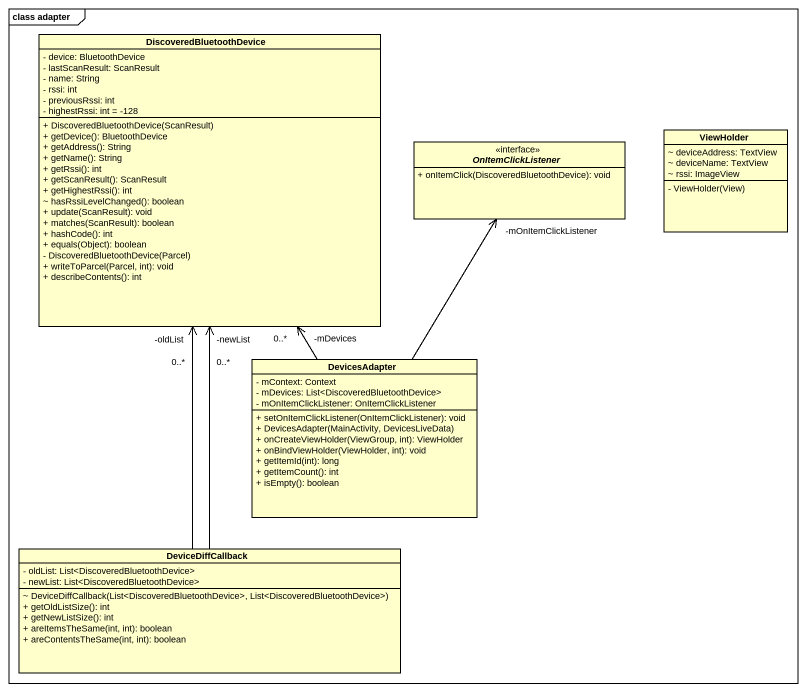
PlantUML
@startuml
mainframe class adapter
hide circle
hide empty members
skinparam classAttributeIconSize 0
class DiscoveredBluetoothDevice {
  - device: BluetoothDevice
  - lastScanResult: ScanResult
  - name: String
  - rssi: int
  - previousRssi: int
  - highestRssi: int = -128
  + DiscoveredBluetoothDevice(ScanResult)
  + getDevice(): BluetoothDevice
  + getAddress(): String
  + getName(): String
  + getRssi(): int
  + getScanResult(): ScanResult
  + getHighestRssi(): int
  ~ hasRssiLevelChanged(): boolean
  + update(ScanResult): void
  + matches(ScanResult): boolean
  + hashCode(): int
  + equals(Object): boolean
  - DiscoveredBluetoothDevice(Parcel)
  + writeToParcel(Parcel, int): void
  + describeContents(): int
}
interface OnItemClickListener <<interface>> {
  + onItemClick(DiscoveredBluetoothDevice): void
}
class ViewHolder {
  ~ deviceAddress: TextView
  ~ deviceName: TextView
  ~ rssi: ImageView
  - ViewHolder(View)
}
class DevicesAdapter {
  - mContext: Context
  - mDevices: List<DiscoveredBluetoothDevice>
  - mOnItemClickListener: OnItemClickListener
  + setOnItemClickListener(OnItemClickListener): void
  + DevicesAdapter(MainActivity, DevicesLiveData)
  + onCreateViewHolder(ViewGroup, int): ViewHolder
  + onBindViewHolder(ViewHolder, int): void
  + getItemId(int): long
  + getItemCount(): int
  + isEmpty(): boolean
}
class DeviceDiffCallback {
  - oldList: List<DiscoveredBluetoothDevice>
  - newList: List<DiscoveredBluetoothDevice>
  ~ DeviceDiffCallback(List<DiscoveredBluetoothDevice>, List<DiscoveredBluetoothDevice>)
  + getOldListSize(): int
  + getNewListSize(): int
  + areItemsTheSame(int, int): boolean
  + areContentsTheSame(int, int): boolean
}
DevicesAdapter -up-> "-mDevices\n0..*" DiscoveredBluetoothDevice
DevicesAdapter -up-> "-mOnItemClickListener" OnItemClickListener
DeviceDiffCallback -up-> "-newList\n0..*" DiscoveredBluetoothDevice
DeviceDiffCallback -up-> "-oldList\n0..*" DiscoveredBluetoothDevice
@enduml
